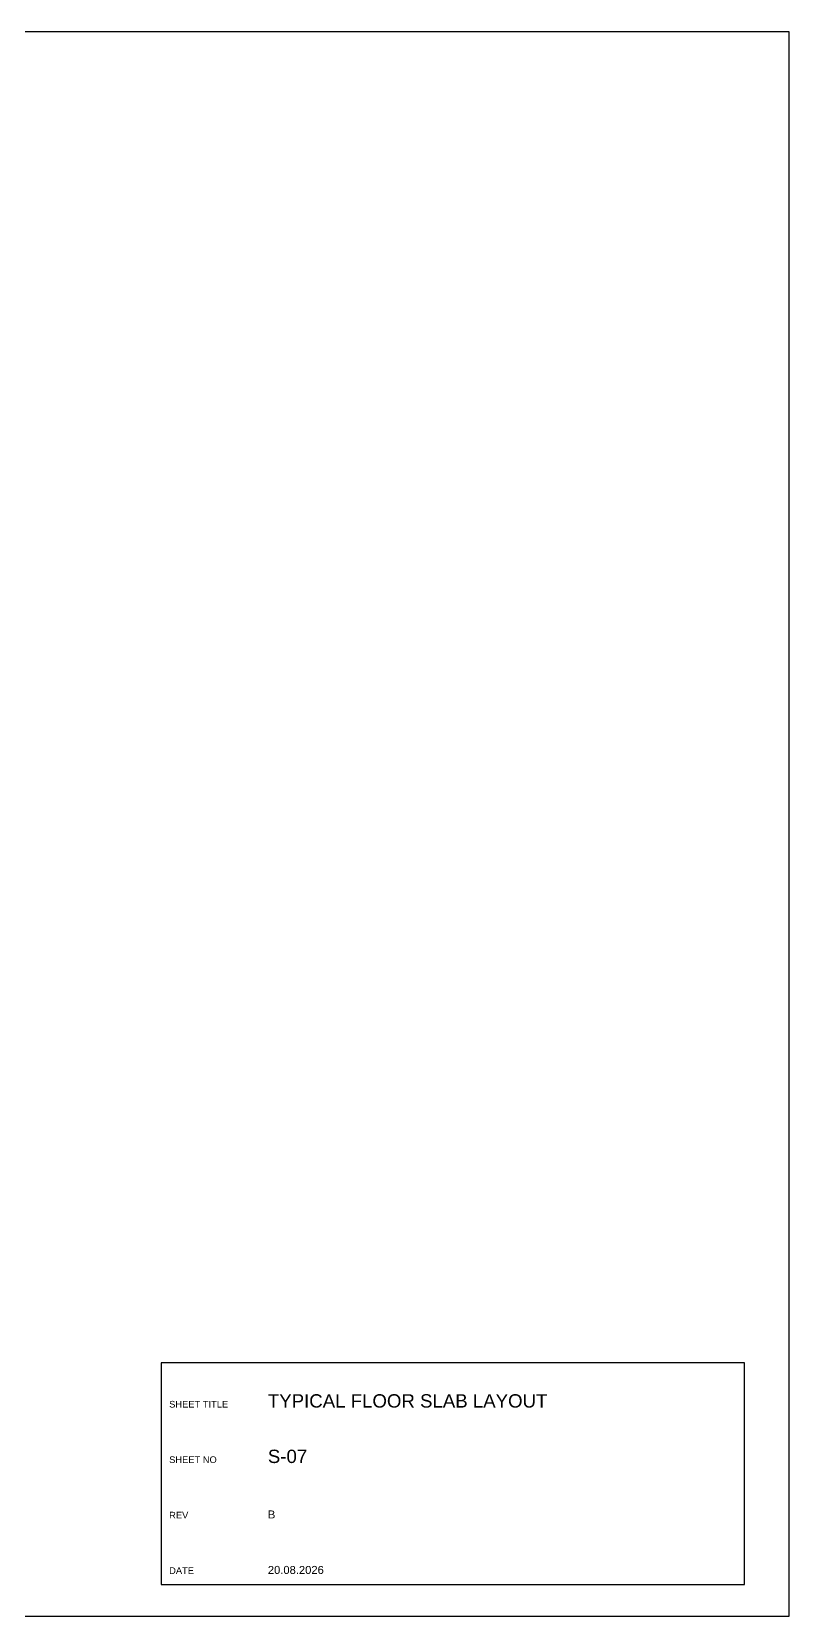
# Model space of a CAD drawing. Header units: millimetres. Extents: x 0 to 12841, y 0 to 594.
# Drawn here: x 7557 to 7841, y 0 to 594 of the extents above; entities that cross this region are included whole.
import ezdxf

# ---------------------------------------------------------------- set-up
doc = ezdxf.new("R2010")
doc.units = ezdxf.units.MM
doc.layers.add('FRAME', color=7, linetype='Continuous')
doc.layers.add('TITLE', color=7, linetype='Continuous')
doc.styles.add('Arial', font='arial.ttf')

msp = doc.modelspace()

# ---------------------------------------------------------------- linework, layer by layer
at = {"layer": 'FRAME'}
msp.add_lwpolyline([(7000, 0), (7841, 0), (7841, 594), (7000, 594)], close=True, dxfattribs=at)
at = {"layer": 'TITLE'}
for p, q in [((7678.41, 95.04), (7605.52, 95.04)), ((7605.52, 95.04), (7605.52, 53.46)), ((7751.29, 95.04), (7678.41, 95.04)), ((7824.18, 95.04), (7751.29, 95.04)), ((7824.18, 53.46), (7824.18, 95.04)), ((7605.52, 53.46), (7605.52, 11.88)), ((7824.18, 11.88), (7824.18, 53.46)), ((7605.52, 11.88), (7678.41, 11.88)), ((7678.41, 11.88), (7751.29, 11.88)), ((7751.29, 11.88), (7824.18, 11.88))]:
    msp.add_line(p, q, dxfattribs=at)

# ---------------------------------------------------------------- texts
at = {"layer": 'TITLE', "style": 'Arial'}
for s, height, p in [('TYPICAL FLOOR SLAB LAYOUT', 5, (7645.52, 78.25)), ('SHEET TITLE', 2.5, (7608.52, 78.25)), ('SHEET NO', 2.5, (7608.52, 57.46)), ('S-07', 5, (7645.52, 57.46)), ('REV', 2.5, (7608.52, 36.67)), ('B', 3, (7645.52, 36.67)), ('DATE', 2.5, (7608.52, 15.88)), ('20.08.2026', 3, (7645.52, 15.88))]:
    msp.add_text(s, height=height, dxfattribs=at).set_placement(p)

doc.saveas('drawing.dxf')
